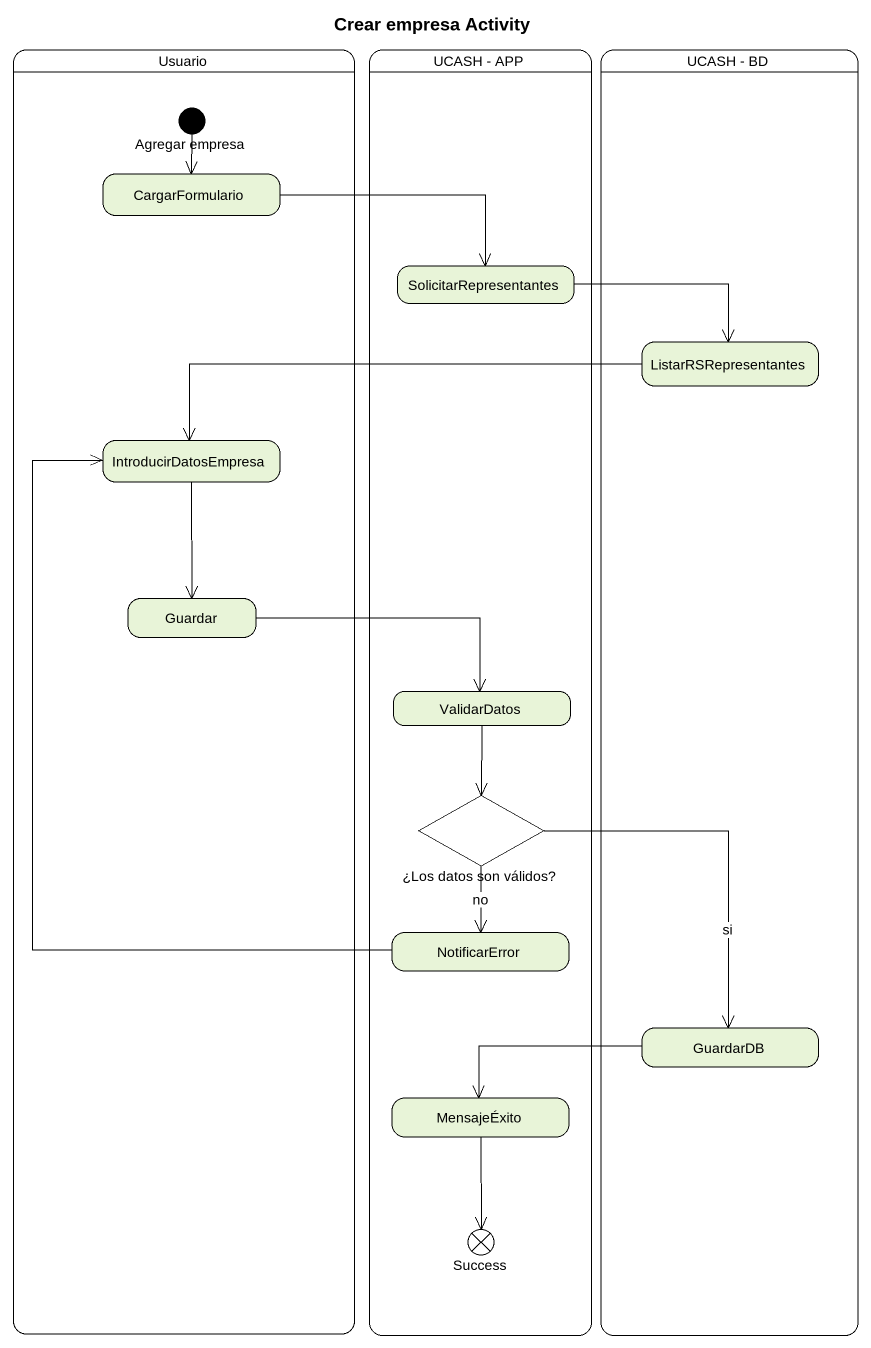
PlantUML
@startuml
title Crear empresa Activity
hide empty description
state Usuario {
  state "Agregar empresa" as Agregar_empresa <<start>>
  state CargarFormulario
  state IntroducirDatosEmpresa
  state Guardar
}
state "UCASH - APP" as UCASH_APP {
  state SolicitarRepresentantes
  state ValidarDatos
  state "¿Los datos son válidos?" as Los_datos_son_válidos <<choice>>
  state NotificarError
  state MensajeÉxito
  state Success <<end>>
}
state "UCASH - BD" as UCASH_BD {
  state ListarRSRepresentantes
  state GuardarDB
}
Agregar_empresa --> CargarFormulario
CargarFormulario -right-> SolicitarRepresentantes
SolicitarRepresentantes -right-> ListarRSRepresentantes
ListarRSRepresentantes -left-> IntroducirDatosEmpresa
IntroducirDatosEmpresa --> Guardar
Guardar -right-> ValidarDatos
ValidarDatos --> Los_datos_son_válidos
Los_datos_son_válidos --> NotificarError : no
Los_datos_son_válidos --> GuardarDB : si
NotificarError -up-> IntroducirDatosEmpresa
GuardarDB -left-> MensajeÉxito
MensajeÉxito --> Success
@enduml
